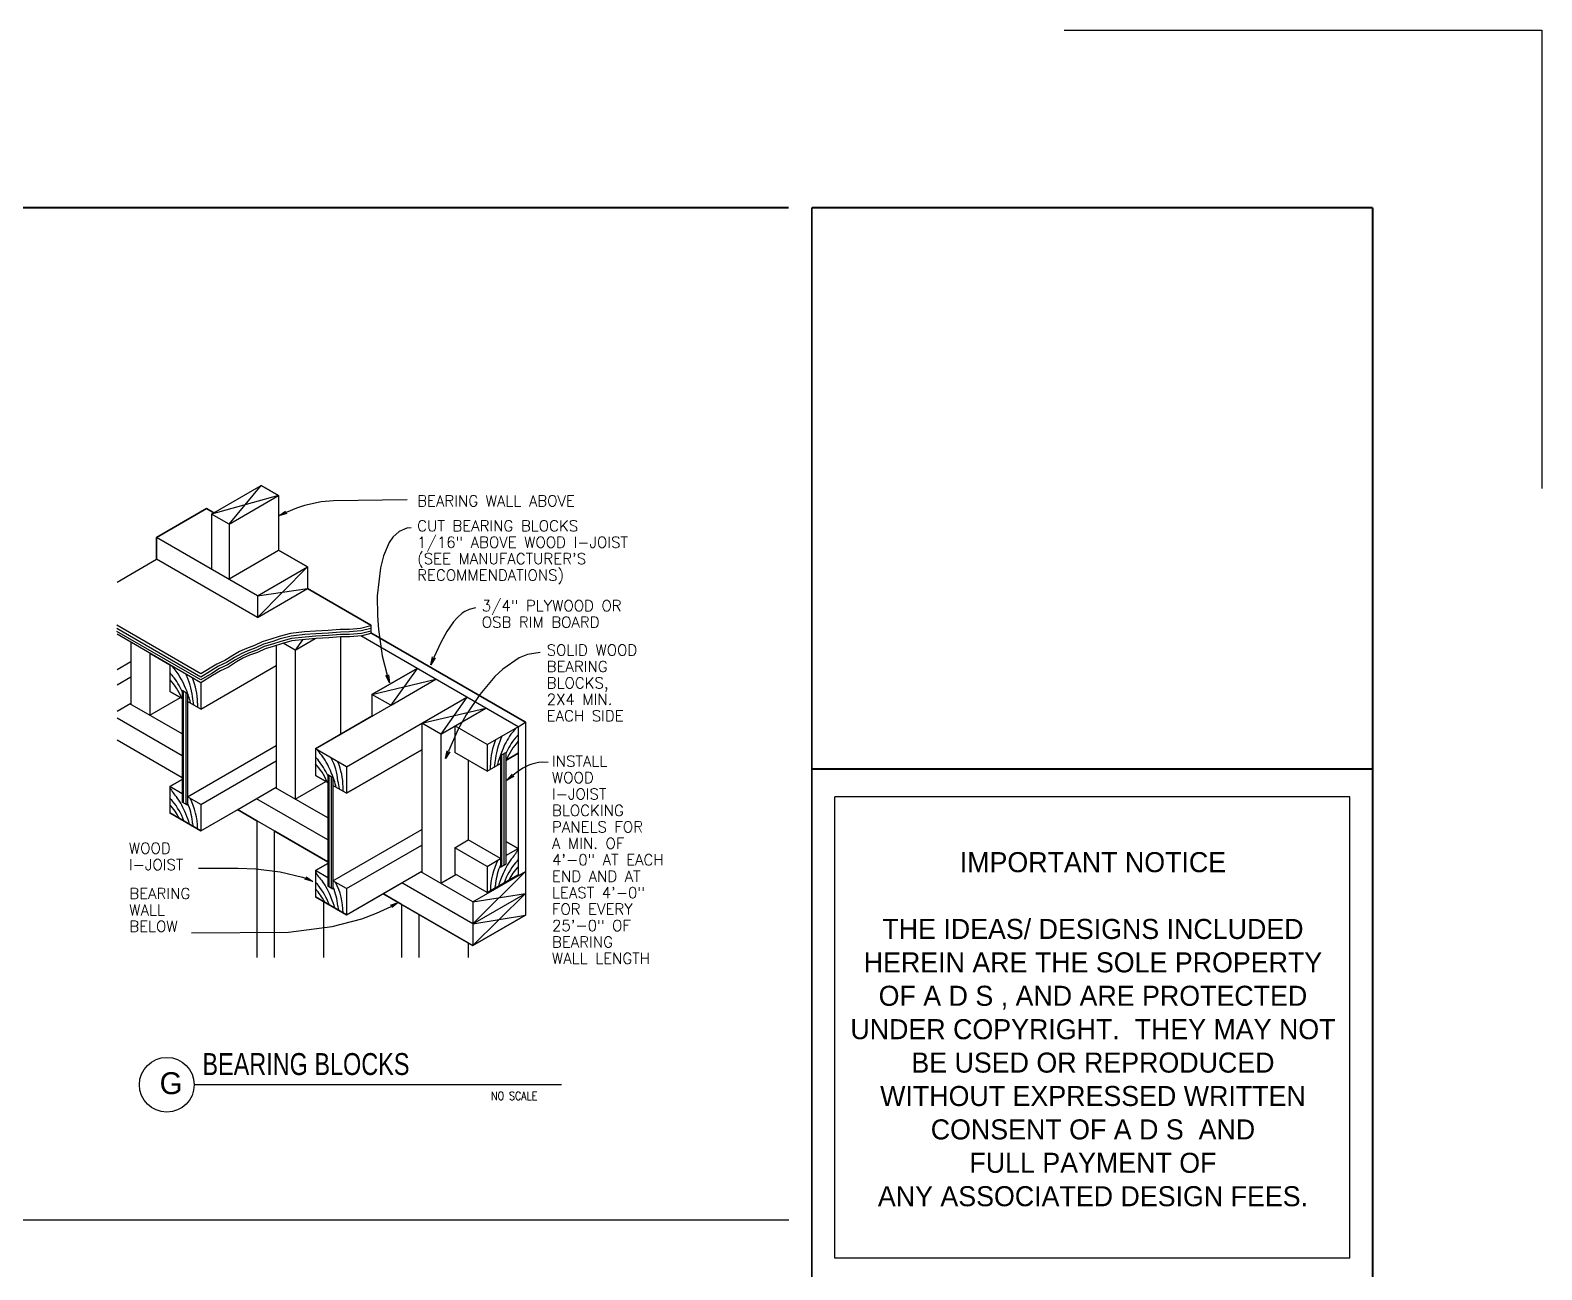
# Model space of a CAD drawing. Header units: inches. Extents: x 26998 to 46838, y -509 to 4343.
# Drawn here: x 39538.9 to 39953, y 4000.9 to 4340.3 of the extents above; entities that cross this region are included whole.
import ezdxf
from ezdxf.enums import TextEntityAlignment as Align

# ---------------------------------------------------------------- set-up
doc = ezdxf.new("R2010")
doc.units = ezdxf.units.IN
doc.header["$LTSCALE"] = 0.5
doc.header["$MEASUREMENT"] = 0
doc.layers.add('M-TEXT', color=7, linetype='Continuous', lineweight=30)
for name, color, linetype in [('N', 3, 'Continuous'), ('R-AGSHEAVY', 1, 'Continuous'), ('R-AGSMEDIUM', 2, 'Continuous'), ('R-AGSPATT', 4, 'Continuous'), ('R-AGSTEXT', 6, 'Continuous'), ('SEC', 7, 'Continuous'), ('TITLE', 7, 'Continuous'), ('Title Block', 7, 'Continuous')]:
    doc.layers.add(name, color=color, linetype=linetype)
doc.styles.add('AGSROMANS', font='romans')
doc.styles.add('BOLD', font='')
doc.styles.add('HS-DESIGN-PLAN', font='GOTHIC.TTF', dxfattribs={"height": 0.09375})
doc.styles.add('notes', font='simplex.shx', dxfattribs={"height": 4.5})
doc.styles.get('BOLD').set_extended_font_data('Futura Lt BT')

# ---------------------------------------------------------------- blocks, each defined once
blk = doc.blocks.new('AGSARROW')
for points in [[(-1, 0.17), (0, 0), (-1, -0.17)], [(0, 0), (-1, 0)]]:
    blk.add_lwpolyline(points)

msp = doc.modelspace()

# ---------------------------------------------------------------- linework, layer by layer
msp.add_lwpolyline([(38251.6540277, 4291.6919129, 0.5, 0.5, 0), (39746.7132624, 4291.6919129, 0, 0, 0), (39746.7132624, 3165.2426914, 0.5, 0.5, 0), (38251.6540277, 3165.2426914, 0.5, 0.5, 0)], format="xyseb")
at = {"layer": 'M-TEXT'}
msp.add_line((38942.7578036, 4014.5545236), (39746.7132624, 4014.5545236), dxfattribs=at)
at = {"layer": 'R-AGSHEAVY'}
for p, q in [((39588.6369073, 4207.8188714), (39602.1884047, 4215.6377173)), ((39602.1884047, 4215.6377173), (39606.991911, 4212.8678123)), ((39606.991911, 4212.8678123), (39606.991911, 4197.9313623)), ((39573.57774, 4201.4112746), (39587.2607203, 4209.3002447)), ((39587.2607203, 4209.3002447), (39589.2417283, 4208.1694923)), ((39588.6369073, 4207.8188714), (39588.6369073, 4192.6720489)), ((39573.57774, 4195.459485), (39573.57774, 4201.4112746)), ((39562.7435545, 4189.2009021), (39573.57774, 4195.459485)), ((39606.991911, 4197.9313623), (39614.8896465, 4193.3645252)), ((39614.8896465, 4193.3645252), (39614.8896465, 4187.4127356)), ((39614.8896465, 4187.4127356), (39632.2278496, 4177.4025091)), ((39566.5127291, 4172.7304857), (39562.7435545, 4174.9043353)), ((39632.2278496, 4177.4025091), (39632.2278496, 4175.2987838)), ((39632.2278496, 4175.2987838), (39674.6442119, 4150.799149)), ((39571.6931527, 4169.7326771), (39577.2154318, 4166.542027)), ((39577.2154318, 4166.542027), (39577.2154318, 4159.275409)), ((39606.3520278, 4166.3141234), (39606.3520278, 4140.2191636)), ((39644.8940293, 4165.5778196), (39632.5434084, 4158.4602155)), ((39577.2154318, 4159.275409), (39580.5813923, 4157.3294631)), ((39580.5813923, 4157.3294631), (39580.5813923, 4131.2520343)), ((39632.5434084, 4158.4602155), (39632.5434084, 4152.4733638)), ((39632.5434084, 4152.4733638), (39617.0634961, 4143.5412966)), ((39672.5667831, 4149.5982725), (39672.5667831, 4142.322889)), ((39674.6442119, 4150.799149), (39674.6442119, 4098.0044083)), ((39580.5813923, 4135.6347955), (39562.7435545, 4145.9430497)), ((39617.0634961, 4143.5412966), (39617.0634961, 4136.2659131)), ((39646.2263887, 4143.2870964), (39625.5660527, 4131.3747516)), ((39672.5667831, 4142.322889), (39669.192057, 4140.376943)), ((39669.192057, 4140.3681775), (39669.192057, 4114.3170453)), ((39617.0634961, 4136.2659131), (39620.4382221, 4134.3199671)), ((39664.0642265, 4137.4317275), (39667.7545114, 4139.5529839)), ((39580.5813923, 4135.1439262), (39577.2154318, 4133.1979803)), ((39577.2154318, 4133.1979803), (39577.2154318, 4126.0190175)), ((39620.4382221, 4134.3112016), (39620.4382221, 4108.2600694)), ((39625.5660527, 4131.3747516), (39621.8757678, 4133.496008)), ((39585.7179884, 4121.1278561), (39600.8911074, 4129.8846128)), ((39577.2154318, 4126.0190175), (39585.7179884, 4121.1278561)), ((39595.7282148, 4126.9043353), (39600.9875282, 4123.8539335)), ((39600.9875282, 4123.8539335), (39600.9875282, 4086.3813258)), ((39605.7296757, 4121.1278561), (39620.4382221, 4112.634065)), ((39669.192057, 4118.2089372), (39672.5667831, 4116.2542257)), ((39672.5667831, 4116.2542257), (39672.5667831, 4109.0840285)), ((39620.4382221, 4112.1519613), (39617.0634961, 4110.1972498)), ((39617.0634961, 4110.1972498), (39617.0634961, 4103.0270526)), ((39672.5667831, 4109.0840285), (39664.0642265, 4104.175336)), ((39617.0634961, 4103.0270526), (39625.5660527, 4098.1183601)), ((39625.5660527, 4098.1183601), (39640.7391717, 4106.8838824)), ((39635.5675136, 4103.8948393), (39660.2161622, 4089.6683966)), ((39674.6442119, 4098.0044083), (39660.2161622, 4089.6683966)), ((39658.9451615, 4090.3871695), (39658.9451615, 4086.3813258))]:
    msp.add_line(p, q, dxfattribs=at)
for points in [[(39632.2278496, 4175.0884112), (39629.7822689, 4174.5011212), (39626.477667, 4174.2030935), (39623.9707276, 4174.1855624), (39620.7099533, 4173.8875347), (39617.247572, 4173.7297553), (39614.3023565, 4173.5018517), (39610.6120717, 4173.0723411), (39607.7282148, 4172.3097407), (39605.4667101, 4171.5734368), (39603.2577985, 4170.9072571), (39601.1979007, 4169.9605807), (39598.9626925, 4169.1541527), (39597.2008226, 4168.3477246), (39595.4564836, 4167.3396895), (39593.2212755, 4165.937206), (39591.0211294, 4164.9204054), (39588.9086385, 4163.6318736), (39585.7179884, 4161.6421001)], [(39672.5667831, 4142.322889), (39669.192057, 4140.376943), (39669.192057, 4114.3170453)]]:
    msp.add_lwpolyline(points, dxfattribs=at)
at = {"layer": 'R-AGSMEDIUM'}
for p, q in [((39588.6369073, 4207.8188714), (39602.1884047, 4215.6377173)), ((39593.431648, 4205.0489664), (39602.1884047, 4215.6377173)), ((39606.991911, 4212.8678123), (39602.1884047, 4215.6377173)), ((39606.991911, 4212.8678123), (39588.6369073, 4207.8188714)), ((39593.431648, 4205.0489664), (39606.991911, 4212.8678123)), ((39606.991911, 4212.8678123), (39606.991911, 4197.9313623)), ((39587.2607203, 4209.3002447), (39573.57774, 4201.4112746)), ((39589.2417283, 4208.1694923), (39587.2607203, 4209.3002447)), ((39593.431648, 4205.0489664), (39588.6369073, 4207.8188714)), ((39588.6369073, 4207.8188714), (39588.6369073, 4192.6720489)), ((39593.431648, 4205.0489664), (39593.431648, 4190.0949854)), ((39601.1891352, 4185.4580241), (39573.57774, 4201.4112746)), ((39573.57774, 4201.4112746), (39573.57774, 4195.459485)), ((39562.7435545, 4189.2009021), (39573.57774, 4195.459485)), ((39601.1891352, 4179.515), (39573.57774, 4195.459485)), ((39593.431648, 4190.0949854), (39606.991911, 4197.9313623)), ((39614.8896465, 4193.3645252), (39606.991911, 4197.9313623)), ((39614.8896465, 4193.3645252), (39601.1891352, 4179.515)), ((39601.1891352, 4185.4580241), (39614.8896465, 4193.3557597)), ((39614.8896465, 4193.3645252), (39614.8896465, 4187.4127356)), ((39601.1891352, 4179.515), (39614.8896465, 4187.4127356)), ((39601.1891352, 4185.4580241), (39614.8896465, 4187.4127356)), ((39632.2278496, 4177.4025091), (39614.8896465, 4187.4127356)), ((39601.1891352, 4185.4580241), (39601.1891352, 4179.515)), ((39585.7179884, 4164.0789153), (39562.6471337, 4177.3937436)), ((39585.7179884, 4163.1760665), (39562.6471337, 4176.4821293)), ((39585.7179884, 4162.395935), (39562.6471337, 4175.7019978)), ((39577.2241973, 4166.542027), (39562.7435545, 4174.9043353)), ((39611.5324515, 4170.5829328), (39616.9758408, 4173.7209898)), ((39613.5397561, 4173.4141965), (39611.5324515, 4170.5829328)), ((39623.9006034, 4174.1855624), (39623.9006034, 4147.4857816)), ((39658.5594785, 4157.6888495), (39629.4842411, 4174.4660592)), ((39632.2278496, 4177.4025091), (39632.2278496, 4175.2987838)), ((39674.6442119, 4150.799149), (39632.2278496, 4175.2987838)), ((39566.5127291, 4172.7304857), (39566.5127291, 4155.7604346)), ((39571.6931527, 4169.7326771), (39571.6931527, 4152.7713915)), ((39606.3520278, 4171.845168), (39606.3520278, 4132.7597042)), ((39611.5324515, 4170.5829328), (39608.2541462, 4172.4762856)), ((39611.5324515, 4170.5829328), (39611.5324515, 4129.7706611)), ((39562.7435545, 4165.2973229), (39566.5127291, 4167.4799379)), ((39585.7004573, 4161.6508656), (39577.1979007, 4166.5507925)), ((39577.2154318, 4166.542027), (39577.2154318, 4159.275409)), ((39585.7179884, 4161.6421001), (39577.2241973, 4166.542027)), ((39585.7004573, 4154.3842476), (39606.3520278, 4166.3141234)), ((39632.5434084, 4158.4602155), (39644.8940293, 4165.5778196)), ((39644.8940293, 4165.5778196), (39637.7150665, 4155.4624069)), ((39562.7435545, 4161.037279), (39566.5127291, 4163.2198941)), ((39585.7004573, 4161.6508656), (39585.7004573, 4154.3842476)), ((39632.5434084, 4158.4602155), (39650.074453, 4162.5887765)), ((39637.8290183, 4155.532531), (39650.074453, 4162.5887765)), ((39571.6931527, 4152.7713915), (39580.0992886, 4157.6187253)), ((39580.5813923, 4157.3294631), (39577.2154318, 4159.275409)), ((39582.0101725, 4158.6442914), (39580.5726268, 4159.4770161)), ((39582.018938, 4158.6267604), (39580.5813923, 4159.4682505)), ((39580.5813923, 4159.4682505), (39580.5813923, 4157.3645252)), ((39580.5813923, 4157.3645252), (39580.5813923, 4135.3455332)), ((39580.9583098, 4128.7187984), (39580.9583098, 4159.2491125)), ((39581.6244895, 4128.3331154), (39581.6244895, 4158.8634295)), ((39582.018938, 4158.6267604), (39582.018938, 4128.1052118)), ((39625.5660527, 4138.6326041), (39658.5594785, 4157.6888495)), ((39637.7150665, 4155.4624069), (39632.5434084, 4158.4602155)), ((39632.5434084, 4158.4602155), (39632.5434084, 4152.4733638)), ((39658.5594785, 4157.6888495), (39651.3892813, 4147.5646713)), ((39672.5667831, 4149.5982725), (39658.5594785, 4157.6888495)), ((39562.7435545, 4153.8670818), (39566.5127291, 4156.0409313)), ((39580.5813923, 4147.643561), (39566.2672944, 4155.900683)), ((39585.7004573, 4154.3842476), (39582.0101725, 4156.505504)), ((39617.0634961, 4143.5412966), (39637.8290183, 4155.532531)), ((39646.2263887, 4150.5624799), (39663.7399022, 4154.6910409)), ((39651.3892813, 4147.5646713), (39663.7399022, 4154.6910409)), ((39580.5813923, 4141.6128817), (39562.7435545, 4151.9123703)), ((39651.3892813, 4147.5646713), (39646.2263887, 4150.5624799)), ((39646.2263887, 4150.5624799), (39646.2263887, 4109.7502082)), ((39664.0642265, 4144.68958), (39655.2373456, 4149.7998795)), ((39655.2373456, 4149.7998795), (39655.2373456, 4142.542027)), ((39664.0642265, 4144.68958), (39672.5667831, 4149.5982725)), ((39672.5667831, 4149.5982725), (39674.6442119, 4150.799149)), ((39672.5667831, 4149.5982725), (39672.5667831, 4108.7860007)), ((39672.5667831, 4149.5982725), (39672.5667831, 4142.322889)), ((39674.6442119, 4150.799149), (39674.6442119, 4109.9868773)), ((39580.5813923, 4135.6347955), (39562.7435545, 4145.9430497)), ((39582.018938, 4130.4280752), (39606.3520278, 4144.4704419)), ((39651.3892813, 4147.5646713), (39651.3892813, 4106.7611651)), ((39664.0642265, 4144.68958), (39664.0642265, 4137.4317275)), ((39625.5660527, 4138.6326041), (39617.0634961, 4143.5412966)), ((39617.0634961, 4143.5412966), (39617.0634961, 4136.2659131)), ((39625.5660527, 4131.3747516), (39646.2263887, 4143.2870964)), ((39664.0642265, 4137.4317275), (39655.2373456, 4142.542027)), ((39658.9276305, 4140.4032396), (39658.9276305, 4118.5946202)), ((39667.7545114, 4141.6917714), (39669.192057, 4142.5157305)), ((39667.7545114, 4141.6917714), (39667.7545114, 4111.1439262)), ((39668.1226633, 4111.3718298), (39668.1226633, 4141.9021439)), ((39668.788843, 4111.7487473), (39668.788843, 4142.2878269)), ((39669.192057, 4142.5157305), (39669.192057, 4140.3681775)), ((39669.192057, 4140.376943), (39672.5667831, 4142.322889)), ((39669.192057, 4140.3681775), (39669.192057, 4118.1914061)), ((39585.7179884, 4128.3068188), (39606.3520278, 4140.2191636)), ((39620.4382221, 4134.3199671), (39617.0634961, 4136.2659131)), ((39621.8757678, 4135.6347955), (39620.4382221, 4136.4587546)), ((39620.4382221, 4136.4587546), (39620.4382221, 4134.3112016)), ((39620.8414362, 4105.6917714), (39620.8414362, 4136.230851)), ((39625.5660527, 4138.6326041), (39625.5660527, 4131.3747516)), ((39664.0642265, 4137.4317275), (39667.7545114, 4139.5529839)), ((39577.1979007, 4133.2155113), (39577.1979007, 4126.0365486)), ((39577.2154318, 4133.1979803), (39580.5813923, 4135.1439262)), ((39580.5813923, 4131.2520343), (39577.2154318, 4133.1979803)), ((39580.5813923, 4135.3455332), (39580.5813923, 4128.9291709)), ((39595.8421666, 4126.9656939), (39606.3520278, 4133.0489664)), ((39620.4382221, 4124.634065), (39606.1153587, 4132.8999525)), ((39611.5324515, 4129.7706611), (39619.9385874, 4134.6179949)), ((39620.4382221, 4134.3112016), (39620.4382221, 4112.1344302)), ((39621.5076158, 4105.3148539), (39621.5076158, 4135.845168)), ((39621.8757678, 4135.6347955), (39621.8757678, 4105.0869503)), ((39625.5660527, 4131.3747516), (39621.8757678, 4133.496008)), ((39582.018938, 4128.1052118), (39580.5813923, 4128.9291709)), ((39585.7179884, 4128.3068188), (39582.018938, 4130.4280752)), ((39585.7179884, 4128.3068188), (39585.7179884, 4121.1278561)), ((39620.4382221, 4118.6121512), (39600.8911074, 4129.8846128)), ((39585.7179884, 4121.1278561), (39577.2154318, 4126.0190175)), ((39585.7179884, 4121.1278561), (39595.7895735, 4126.9393974)), ((39600.9962937, 4123.845168), (39595.7282148, 4126.9043353)), ((39600.9875282, 4123.8539335), (39600.9875282, 4086.3813258)), ((39605.9049862, 4121.0226698), (39601.1628386, 4123.7750438)), ((39605.7296757, 4121.1278561), (39605.7296757, 4086.3813258)), ((39620.4382221, 4112.634065), (39605.9137517, 4121.0139043)), ((39621.8757678, 4107.4273448), (39646.2263887, 4121.4697115)), ((39625.5660527, 4105.2973229), (39646.2263887, 4117.2096676)), ((39655.2373456, 4116.4645982), (39658.9276305, 4118.5946202)), ((39664.0642265, 4111.3542987), (39655.2373456, 4116.4645982)), ((39655.2373456, 4116.4645982), (39655.2373456, 4109.2067458)), ((39667.7545114, 4113.4843207), (39658.9276305, 4118.5946202)), ((39672.5667831, 4116.2542257), (39669.192057, 4118.2089372)), ((39669.192057, 4118.1914061), (39669.192057, 4111.9766508)), ((39669.192057, 4114.3170453), (39672.5667831, 4116.2542257)), ((39672.5667831, 4116.2542257), (39672.5667831, 4109.0840285)), ((39617.0634961, 4110.1972498), (39620.4382221, 4112.1519613)), ((39620.4382221, 4112.1344302), (39620.4382221, 4105.9196749)), ((39664.0642265, 4111.3542987), (39667.7545114, 4113.4843207)), ((39664.0642265, 4111.3542987), (39664.0642265, 4104.175336)), ((39667.7545114, 4111.1439262), (39669.192057, 4111.9766508)), ((39617.0634961, 4110.1972498), (39617.0634961, 4103.0270526)), ((39620.4382221, 4108.2600694), (39617.0634961, 4110.1972498)), ((39625.5660527, 4105.2973229), (39621.8757678, 4107.4273448)), ((39635.7603551, 4104.0087911), (39646.2263887, 4110.0394704)), ((39660.2161622, 4101.6596311), (39645.9546575, 4109.8904565)), ((39651.3892813, 4106.7611651), (39655.5003112, 4109.1366216)), ((39664.0642265, 4104.175336), (39655.2373456, 4109.2856355)), ((39660.2161622, 4101.6596311), (39674.6442119, 4109.9868773)), ((39660.2161622, 4095.6289518), (39674.6442119, 4109.9868773)), ((39664.0642265, 4104.175336), (39672.5667831, 4109.0840285)), ((39672.5667831, 4108.7860007), (39674.6442119, 4109.9868773)), ((39674.6442119, 4109.9868773), (39674.6442119, 4098.0044083)), ((39625.5660527, 4098.1183601), (39617.0634961, 4103.0270526)), ((39621.8757678, 4105.0869503), (39620.4382221, 4105.9196749)), ((39625.5660527, 4105.2973229), (39625.5660527, 4098.1183601)), ((39625.5660527, 4098.1183601), (39635.7603551, 4104.0087911)), ((39640.5112681, 4101.0548101), (39635.5675136, 4103.8948393)), ((39660.2161622, 4095.6289518), (39640.7391717, 4106.8838824)), ((39660.2161622, 4095.6289518), (39674.6354464, 4103.9474324)), ((39660.2161622, 4101.6596311), (39674.6354464, 4103.9474324)), ((39660.2161622, 4089.6683966), (39674.6354464, 4103.9474324)), ((39619.3162353, 4101.7297553), (39619.3162353, 4086.3813258)), ((39658.8925684, 4090.4309971), (39640.5112681, 4101.0548101)), ((39640.6252199, 4100.9846859), (39640.6252199, 4086.3813258)), ((39660.2161622, 4101.6596311), (39660.2161622, 4089.6683966)), ((39645.3673675, 4098.2410774), (39645.3673675, 4086.3813258)), ((39660.2161622, 4089.6683966), (39674.6442119, 4098.0044083)), ((39660.2161622, 4095.6289518), (39674.6442119, 4098.0044083)), ((39660.2161622, 4089.6683966), (39658.9451615, 4090.3871695)), ((39658.9451615, 4090.3871695), (39658.9451615, 4086.3813258))]:
    msp.add_line(p, q, dxfattribs=at)
for points in [[(39632.2278496, 4177.2009021), (39629.449179, 4176.5259569), (39626.3724807, 4176.2366947), (39623.8655413, 4176.2366947), (39620.5609394, 4175.9211359), (39617.1248547, 4175.789653), (39614.091984, 4175.5354529), (39610.2176232, 4175.0796457), (39607.1496904, 4174.2732177), (39604.8531235, 4173.5281483), (39602.5214946, 4172.818141), (39600.4177692, 4171.845168), (39598.2000921, 4171.0387399), (39596.2629117, 4170.1797188), (39594.3958554, 4169.092794), (39592.239537, 4167.7516691), (39590.0393909, 4166.7173375), (39585.7179884, 4164.0789153)], [(39632.2278496, 4176.4645982), (39629.5981929, 4175.8247151), (39626.4163083, 4175.5442184), (39623.9181345, 4175.5266874), (39620.6222981, 4175.2286596), (39617.1949789, 4175.0708802), (39614.1796392, 4174.8254456), (39610.4104646, 4174.3871695), (39607.4301871, 4173.6158035), (39605.1423858, 4172.8619686), (39602.8721155, 4172.1782578), (39600.7859212, 4171.2140504), (39598.5594785, 4170.4076223), (39596.7011878, 4169.5748977), (39594.9042557, 4168.5230351), (39592.6953441, 4167.1731446), (39590.495198, 4166.1300475), (39588.3388795, 4164.8152191), (39585.7179884, 4163.1760665)], [(39632.2278496, 4175.7808875), (39629.6858481, 4175.1585354), (39626.4426049, 4174.8517421), (39623.9531966, 4174.8429766), (39620.6661257, 4174.5274178), (39617.2212755, 4174.3871695), (39614.2497634, 4174.1417348), (39610.5068854, 4173.7122242), (39607.5879665, 4172.9408583), (39605.3176962, 4172.2133199), (39603.064957, 4171.5296092), (39601.0050592, 4170.5829328), (39598.7610855, 4169.7677392), (39596.9553879, 4168.9350146), (39595.1847524, 4167.9269795), (39592.9758408, 4166.542027), (39590.7669292, 4165.5076954), (39588.6544383, 4164.2103981), (39585.7179884, 4162.395935)], [(39632.2278496, 4175.0884112), (39629.7822689, 4174.5011212), (39626.477667, 4174.2030935), (39623.9707276, 4174.1855624), (39620.7099533, 4173.8875347), (39617.247572, 4173.7297553), (39614.3023565, 4173.5018517), (39610.6120717, 4173.0723411), (39607.7282148, 4172.3097407), (39605.4667101, 4171.5734368), (39603.2577985, 4170.9072571), (39601.1979007, 4169.9605807), (39598.9626925, 4169.1541527), (39597.2008226, 4168.3477246), (39595.4564836, 4167.3396895), (39593.2212755, 4165.937206), (39591.0211294, 4164.9204054), (39588.9086385, 4163.6318736), (39585.7179884, 4161.6421001)]]:
    msp.add_lwpolyline(points, dxfattribs=at)
at = {"layer": 'R-AGSPATT'}
for centre, radius, start, end in [((39562.7005656, 4152.809484), 20.1865004, 20.817786111, 41.605288889), ((39584.2221662, 4169.6457419), 8.7956429, 217.4004, 224.507327778), ((39563.9875429, 4150.5032999), 17.8456263, 23.175088889, 42.070061111), ((39584.2221931, 4169.6457098), 8.7956429, 224.507327778, 224.618758333), ((39563.58674, 4151.6453738), 18.6118915, 24.055861111, 39.487813889), ((39567.4201215, 4156.4180928), 16.01841, 5.057675, 28.276827778), ((39566.850181, 4155.941356), 17.94489, 0.636113889, 22.954730556), ((39559.548442, 4150.3441561), 24.038152, 15.50085, 23.641297222), ((39566.826502, 4153.7316966), 17.0495835, 6.191519444, 13.909461111), ((39569.0111916, 4153.5720844), 14.0689488, 10.371766667, 13.131725), ((39542.2853284, 4153.6657504), 42.5805838, 1.732819444, 3.331936111), ((39663.937746, 4154.3178035), 9.5144845, 314.618391667, 327.406894445), ((39682.9306054, 4138.9907835), 17.94489, 157.045269444, 179.363886111), ((39682.3606649, 4139.4675204), 16.01841, 151.723172222, 174.942325), ((39687.0802208, 4135.8589115), 20.1865004, 144.625122222, 159.182213889), ((39686.1940465, 4134.6948013), 18.6118915, 140.512186111, 155.968686111), ((39685.7932435, 4133.5527274), 17.8456263, 137.929938889, 156.824911111), ((39665.5585933, 4152.6951374), 8.7956429, 315.381241667, 315.492672222), ((39665.5586203, 4152.6951694), 8.7956429, 315.492672222, 322.5996), ((39624.0716589, 4146.6381936), 8.7956429, 217.4004, 224.507327778), ((39625.6925332, 4148.2608276), 9.5144845, 212.593105555, 225.381608333), ((39624.0716859, 4146.6381615), 8.7956429, 224.507327778, 224.618758333), ((39603.4362327, 4128.6378254), 18.6118915, 24.031313889, 39.487813889), ((39602.5500584, 4129.8019356), 20.1865004, 20.817786111, 35.374877778), ((39607.2696143, 4133.4105445), 16.01841, 5.057675, 28.276827778), ((39682.9542844, 4136.7811241), 17.0495835, 166.090538889, 173.808480556), ((39690.2323444, 4133.3935836), 24.038152, 156.358702778, 166.421238889), ((39603.8370357, 4127.4957515), 17.8456263, 23.175088889, 42.070061111), ((39599.3979348, 4127.3366077), 24.038152, 13.578761111, 23.641297222), ((39606.6996737, 4132.9338076), 17.94489, 0.636113889, 22.954730556), ((39707.495458, 4136.715178), 42.5805838, 176.668063889, 178.267180556), ((39585.8220928, 4137.0328647), 9.5144845, 205.210436111, 225.381608333), ((39606.6759948, 4130.7241482), 17.0495835, 6.191519444, 13.909461111), ((39582.1348212, 4130.6582021), 42.5805838, 1.732819444, 3.331936111), ((39563.9665952, 4116.2677886), 17.8456263, 27.687525, 42.070061111), ((39584.2012454, 4135.4101986), 8.7956429, 217.410069444, 224.618758333), ((39563.5657923, 4117.4098625), 18.6118915, 20.171883333, 39.487813889), ((39562.6796179, 4118.5739727), 20.1865004, 20.817786111, 35.374877778), ((39567.3991738, 4122.1825816), 16.01841, 5.057675, 23.761022222), ((39566.8292333, 4121.7058447), 17.94489, 359.883547222, 27.630922222), ((39559.5274943, 4116.1086448), 24.038152, 16.508955556, 23.641297222), ((39566.8055543, 4119.4961853), 17.0495835, 9.593902778, 13.909461111), ((39663.9586937, 4120.0822922), 9.5144845, 314.618391667, 334.789563889), ((39682.9515531, 4104.7552723), 17.94489, 152.369077778, 180.116452778), ((39682.3816126, 4105.2320091), 16.01841, 156.238977778, 174.942325), ((39687.1011685, 4101.6234002), 20.1865004, 144.625122222, 159.182213889), ((39686.2149942, 4100.45929), 18.6118915, 140.512186111, 159.828116667), ((39665.579541, 4118.4596261), 8.7956429, 315.381241667, 315.492672222), ((39665.5795679, 4118.4596582), 8.7956429, 315.492672222, 322.5996), ((39625.6715855, 4114.0253163), 9.5144845, 205.210436111, 225.381608333), ((39602.5291107, 4095.5664243), 20.1865004, 20.817786111, 35.374877778), ((39690.2532921, 4099.1580723), 24.038152, 156.358702778, 163.491044444), ((39685.8141912, 4099.3172162), 17.8456263, 137.929938889, 152.312475), ((39624.0507112, 4112.4026823), 8.7956429, 217.4004, 224.507327778), ((39603.816088, 4093.2602403), 17.8456263, 27.687525, 42.070061111), ((39624.0507382, 4112.4026502), 8.7956429, 224.507327778, 224.618758333), ((39603.415285, 4094.4023141), 18.6118915, 20.171883333, 39.487813889), ((39607.2486666, 4099.1750332), 16.01841, 5.057675, 23.761022222), ((39606.678726, 4098.6982964), 17.94489, 359.883547222, 27.630922222), ((39682.9752321, 4102.5456129), 17.0495835, 166.090538889, 170.406097222), ((39599.3769871, 4093.1010964), 24.038152, 16.508955556, 23.641297222), ((39606.6550471, 4096.488637), 17.0495835, 9.593902778, 13.909461111)]:
    msp.add_arc(centre, radius, start, end, dxfattribs=at)
at = {"layer": 'R-AGSTEXT'}
for points in [[(39642.1939777, 4211.6932323), (39621.9847243, 4211.4720043), (39618.6209815, 4211.1180024), (39614.0997756, 4210.1375144), (39611.8786716, 4209.3977957), (39609.0350715, 4208.2640341)], [(39643.2987042, 4204.0496969), (39642.1185536, 4203.9306892), (39640.0180302, 4203.0674774), (39638.2531537, 4201.4512403), (39637.2566852, 4200.0031467), (39635.6788682, 4196.346426), (39634.8437223, 4193.0512167), (39634.0130823, 4185.4586133), (39634.0399806, 4179.9648621), (39634.2980958, 4176.2447483), (39635.3500945, 4168.9718179), (39636.7541703, 4163.7437941)], [(39660.917404, 4182.1008291), (39659.134504, 4181.7248134), (39658.0038331, 4181.1623798), (39657.275874, 4180.6646977), (39655.8820984, 4179.4107877), (39654.8912911, 4178.2756251), (39653.0504379, 4175.621557), (39651.3981216, 4172.6358178), (39649.492181, 4168.5617896)], [(39678.6149935, 4169.9430497), (39675.1661513, 4169.3831384), (39672.8726501, 4168.4342335), (39668.3713444, 4165.3557597), (39666.1955185, 4163.3154571), (39662.073467, 4158.4558868), (39658.3641445, 4152.8552512), (39656.1837243, 4148.8861198), (39653.5183925, 4142.8899933)], [(39680.8589672, 4139.8422462), (39679.1788486, 4139.8620738), (39678.1593529, 4139.7676281), (39676.3197253, 4139.3491044), (39675.4809107, 4139.0378092), (39673.9185734, 4138.2431095), (39672.4476828, 4137.2615402), (39671.2062248, 4136.2939263)], [(39585.0342776, 4110.8809605), (39595.9109321, 4110.8996753), (39600.7732599, 4110.6886241), (39607.45064, 4109.9089615), (39613.4994996, 4108.3735162), (39614.3307162, 4108.1555038)], [(39583.154899, 4093.2096676), (39609.6982209, 4093.3589581), (39621.6936397, 4094.8822591), (39629.8188954, 4097.0394175), (39633.8370985, 4098.5594979), (39637.83346, 4100.3884365)]]:
    msp.add_lwpolyline(points, dxfattribs=at)
at = {"layer": 'SEC', "color": 7}
msp.add_circle((39576.3601795, 4051.5817748), 7.5, dxfattribs=at)
at = {"layer": 'TITLE'}
msp.add_line((39583.894697, 4051.629792), (39684.4978236, 4051.629792), dxfattribs=at)
at = {"layer": 'Title Block'}
for p, q in [((39822.1694206, 4340.2688729), (39952.9730056, 4340.2688729)), ((39822.1694206, 4340.2688729), (39952.9730056, 4340.2688729)), ((39822.1694206, 4340.2688729), (39952.9730056, 4340.2688729)), ((39822.1694206, 4340.2688729), (39952.9730056, 4340.2688729)), ((39822.1694206, 4340.2688729), (39952.9730056, 4340.2688729)), ((39822.1694206, 4340.2688729), (39952.9730056, 4340.2688729)), ((39822.1694206, 4340.2688729), (39952.9730056, 4340.2688729)), ((39822.1694206, 4340.2688729), (39952.9730056, 4340.2688729)), ((39952.9730056, 4340.2688729), (39952.9730056, 4214.7783929)), ((39952.9730056, 4340.2688729), (39952.9730056, 4214.7783929)), ((39952.9730056, 4340.2688729), (39952.9730056, 4214.7783929)), ((39952.9730056, 4340.2688729), (39952.9730056, 4214.7783929)), ((39952.9730056, 4340.2688729), (39952.9730056, 4214.7783929)), ((39952.9730056, 4340.2688729), (39952.9730056, 4214.7783929)), ((39952.9730056, 4340.2688729), (39952.9730056, 4214.7783929)), ((39952.9730056, 4340.2688729), (39952.9730056, 4214.7783929)), ((39952.9730056, 4340.2688729), (39952.9730056, 4214.7783929)), ((39952.9730056, 4340.2688729), (39952.9730056, 4214.7783929)), ((39952.9730056, 4340.2688729), (39952.9730056, 4214.7783929)), ((39952.9730056, 4340.2688729), (39952.9730056, 4214.7783929)), ((39952.9730056, 4340.2688729), (39952.9730056, 4214.7783929)), ((39952.9730056, 4340.2688729), (39952.9730056, 4214.7783929)), ((39952.9730056, 4340.2688729), (39952.9730056, 4214.7783929)), ((39952.9730056, 4340.2688729), (39952.9730056, 4214.7783929)), ((39952.9730056, 4340.2688729), (39952.9730056, 4214.7783929)), ((39952.9730056, 4340.2688729), (39952.9730056, 4214.7783929)), ((39952.9730056, 4340.2688729), (39952.9730056, 4214.7783929)), ((39952.9730056, 4340.2688729), (39952.9730056, 4214.7783929)), ((39952.9730056, 4340.2688729), (39952.9730056, 4214.7783929)), ((39952.9730056, 4340.2688729), (39952.9730056, 4214.7783929)), ((39952.9730056, 4340.2688729), (39952.9730056, 4214.7783929)), ((39952.9730056, 4340.2688729), (39952.9730056, 4214.7783929)), ((39952.9730056, 4340.2688729), (39952.9730056, 4214.7783929)), ((39952.9730056, 4340.2688729), (39952.9730056, 4214.7783929)), ((39952.9730056, 4340.2688729), (39952.9730056, 4214.7783929)), ((39952.9730056, 4340.2688729), (39952.9730056, 4214.7783929)), ((39952.9730056, 4340.2688729), (39952.9730056, 4214.7783929)), ((39952.9730056, 4340.2688729), (39952.9730056, 4214.7783929)), ((39753.0383874, 3165.2426815), (39753.0383874, 4291.6919029)), ((39906.6533874, 4291.6919029), (39753.0383874, 4291.6919029)), ((39906.6533874, 3165.2426815), (39906.6533874, 4291.6919029)), ((39753.0383874, 4138.0094029), (39906.6533874, 4138.0094029)), ((39753.0383874, 4138.0094029), (39906.6533874, 4138.0094029)), ((39753.0383874, 4138.0094029), (39906.6533874, 4138.0094029)), ((39753.0383874, 4138.0094029), (39906.6533874, 4138.0094029)), ((39906.6533874, 4138.0094029), (39753.0383874, 4138.0094029)), ((39759.3083874, 4004.1006529), (39759.3083874, 4130.4219029)), ((39900.3833874, 4130.4219029), (39759.3083874, 4130.4219029)), ((39759.3083874, 4004.1006529), (39759.3083874, 4130.4219029)), ((39900.3833874, 4004.1006529), (39900.3833874, 4130.4219029)), ((39900.3833874, 4004.1006529), (39759.3083874, 4004.1006529))]:
    msp.add_line(p, q, dxfattribs=at)
at = {"layer": 'Title Block', "const_width": 0.5}
for points in [[(39753.0383874, 4291.6919029), (39906.6533874, 4291.6919029)], [(39753.0383874, 3165.2426815), (39753.0383874, 4291.6919029)], [(39906.6533874, 3165.2426815), (39906.6533874, 4291.6919029)], [(39753.0383874, 4138.0094029), (39906.6533874, 4138.0094029)], [(39753.0383874, 4138.0094029), (39906.6533874, 4138.0094029)]]:
    msp.add_lwpolyline(points, dxfattribs=at)

# ---------------------------------------------------------------- block references
at = {"layer": 'R-AGSTEXT'}
for p, xscale, yscale, zscale, rotation in [((39607.0620351, 4207.3104711), 2.191382009910097, 2.191382009910097, 2.191382009910097, 205.7943489777874), ((39648.6632039, 4166.5332615), 2.191376131269062, 2.191376131269062, 2.191376131269062, 247.7721571286909), ((39637.3118525, 4161.624569), 2.191374977525668, 2.191374977525668, 2.191374977525668, 284.7433455558751), ((39652.6953441, 4140.8590467), 2.191381413438793, 2.191381413438793, 2.191381413438793, 247.939571648277), ((39669.4813193, 4134.9423192), 2.191378786207072, 2.191378786207072, 2.191378786207072, 218.0816559089486), ((39616.3271922, 4107.2520343), 2.191386195207223, 2.191386195207223, 2.191386195207223, 335.651721625503), ((39639.7311367, 4101.4843207), 2.191378338847011, 2.191378338847011, 2.191378338847011, 30.00588736922973)]:
    msp.add_blockref('AGSARROW', p, dxfattribs=dict(at, xscale=xscale, yscale=yscale, zscale=zscale, rotation=rotation))

# ---------------------------------------------------------------- texts
at = {"layer": 'N', "color": 7, "style": 'notes', "width": 0.85}
msp.add_text('NO SCALE', height=2.25, dxfattribs=at).set_placement((39665.1568402, 4047.3942081))
at = {"layer": 'R-AGSTEXT', "style": 'AGSROMANS'}
for s, p in [('BEARING WALL ABOVE', (39644.9308874, 4212.925121)), ('CUT BEARING BLOCKS ', (39644.9308874, 4206.0967792)), ('1/16" ABOVE WOOD I-JOIST ', (39644.9308874, 4201.5967792)), ("(SEE MANUFACTURER'S", (39644.9308874, 4197.0967792)), ('RECOMMENDATIONS)', (39644.9308874, 4192.5967792)), ('3/4" PLYWOOD OR ', (39662.6266809, 4184.2220855)), ('OSB RIM BOARD', (39662.6266809, 4179.7220855)), ('SOLID WOOD', (39680.40316, 4172.0818371)), ('BEARING', (39680.40316, 4167.5818371)), ('BLOCKS, ', (39680.40316, 4163.0818371)), ('2X4 MIN. ', (39680.40316, 4158.5818371)), ('EACH SIDE', (39680.40316, 4154.0818371)), ('INSTALL ', (39681.8582367, 4141.6654748)), ('WOOD ', (39681.8582367, 4137.1654748)), ('I-JOIST ', (39681.8582367, 4132.6654748)), ('BLOCKING ', (39681.8582367, 4128.1654748)), ('PANELS FOR', (39681.8582367, 4123.6654748)), ('WOOD ', (39565.985404, 4117.8407852)), ('A MIN. OF', (39681.8582367, 4119.1654748)), ('I-JOIST', (39565.985404, 4113.3407852)), ('4\'-0" AT EACH', (39681.8582367, 4114.6654748)), ('END AND AT ', (39681.8582367, 4110.1654748)), ('BEARING', (39566.0818247, 4105.4375712)), ('LEAST 4\'-0" ', (39681.8582367, 4105.6654748)), ('WALL', (39566.0818247, 4100.9375712)), ('FOR EVERY', (39681.8582367, 4101.1654748)), ('BELOW', (39566.0818247, 4096.4375712)), ('25\'-0" OF ', (39681.8582367, 4096.6654748)), ('BEARING ', (39681.8582367, 4092.1654748)), ('WALL LENGTH', (39681.8582367, 4087.6654748))]:
    msp.add_text(s, height=3, dxfattribs=at).set_placement(p, align=Align.TOP_LEFT)
at = {"layer": 'TITLE', "style": 'BOLD', "width": 0.8}
msp.add_text('BEARING BLOCKS', height=6, dxfattribs=at).set_placement((39586.1113789, 4060.2434406), align=Align.TOP_LEFT)
at = {"layer": 'TITLE', "insert": (39574.3929155, 4055.0022076), "char_height": 6, "attachment_point": 1, "style": 'BOLD'}
msp.add_mtext('G', dxfattribs=at)
at = {"layer": 'Title Block', "insert": (39830.0364635, 4066.752633), "char_height": 5.48625, "width": 1080.556998024, "attachment_point": 5, "style": 'HS-DESIGN-PLAN'}
msp.add_mtext('IMPORTANT NOTICE \\P\\P\\pxt2;THE IDEAS/ DESIGNS INCLUDED \\PHEREIN ARE THE SOLE PROPERTY \\POF A D S , AND ARE PROTECTED \\PUNDER COPYRIGHT.  THEY MAY NOT \\PBE USED OR REPRODUCED \\PWITHOUT EXPRESSED WRITTEN \\PCONSENT OF A D S  AND \\PFULL PAYMENT OF \\PANY ASSOCIATED DESIGN FEES.', dxfattribs=at)

doc.saveas('drawing.dxf')
